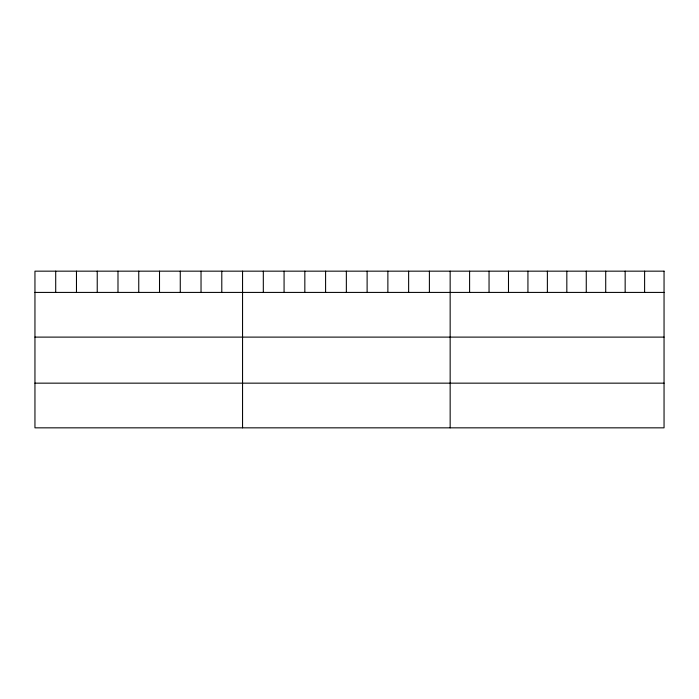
<?xml version="1.0" encoding="UTF-8"?>
<svg xmlns="http://www.w3.org/2000/svg" width="699" height="699" viewBox="0 0 699 699"><rect width="100%" height="100%" fill="white"/><g stroke="black" fill="none" stroke-linecap="round" stroke-linejoin="round"><path stroke-width="1.05" d="M34.95 292.418L664.05 292.418M34.95 337.11L664.05 337.11M34.95 383.157L664.05 383.157M644.609 271.16L644.609 292.418M625.159 271.16L625.159 292.418M605.718 271.16L605.718 292.418M586.269 271.16L586.269 292.418M566.828 271.16L566.828 292.418M547.378 271.16L547.378 292.418M527.937 271.16L527.937 292.418M508.488 271.16L508.488 292.418M489.047 271.16L489.047 292.418M469.597 271.16L469.597 292.418M450.156 271.16L450.156 427.84M429.396 271.16L429.396 292.418M408.635 271.16L408.635 292.418M387.875 271.16L387.875 292.418M367.115 271.16L367.115 292.418M346.354 271.16L346.354 292.418M325.594 271.16L325.594 292.418M304.834 271.16L304.834 292.418M284.074 271.16L284.074 292.418M263.313 271.16L263.313 292.418M242.553 271.16L242.553 427.84M221.793 271.16L221.793 292.418M201.032 271.16L201.032 292.418M180.272 271.16L180.272 292.418M159.512 271.16L159.512 292.418M138.752 271.16L138.752 292.418M117.991 271.16L117.991 292.418M97.231 271.16L97.231 292.418M76.471 271.16L76.471 292.418M55.71 271.16L55.71 292.418M664.05 271.16L34.95 271.16L34.95 427.84L664.05 427.84L664.05 271.16"/></g></svg>
